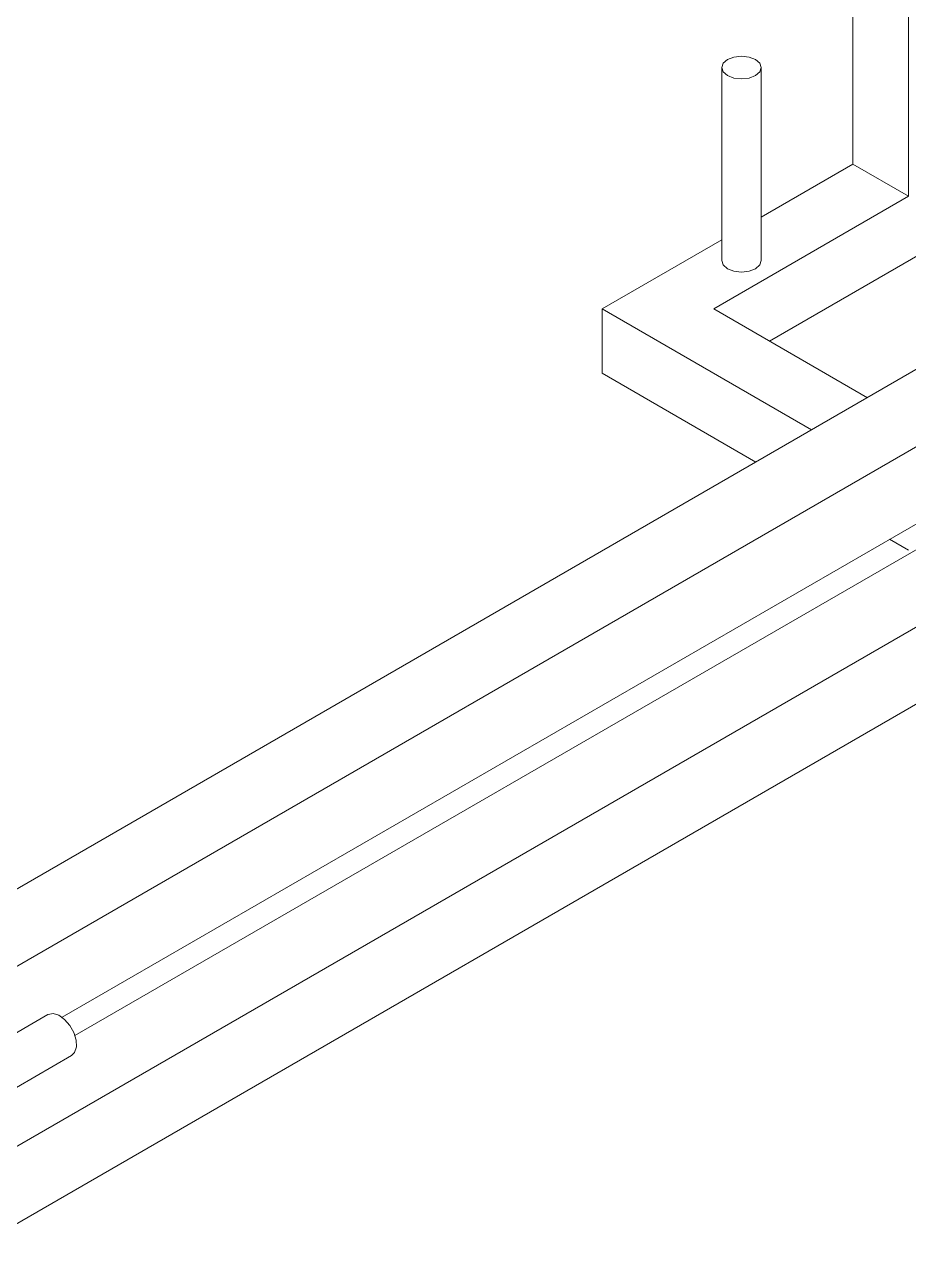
# Model space of a CAD drawing. Header units: millimetres. Extents: x 0 to 1189, y 0 to 841.
# Drawn here: x 215.05 to 237.5, y 682.36 to 713.27 of the extents above; entities that cross this region are included whole.
import ezdxf

# ---------------------------------------------------------------- set-up
doc = ezdxf.new("R2010")
doc.units = ezdxf.units.MM

msp = doc.modelspace()

# ---------------------------------------------------------------- linework, layer by layer
at = {"color": 7, "linetype": 'Continuous', "lineweight": 15}
for p, q in [((237.501, 738.088), (237.501, 708.905)), ((236.087, 737.484), (236.087, 709.721)), ((232.759, 712.171), (232.759, 707.272)), ((233.759, 707.272), (233.759, 712.171)), ((233.759, 708.377), (236.087, 709.721)), ((236.087, 709.721), (237.501, 708.905)), ((232.552, 706.047), (237.501, 708.905)), ((229.723, 706.047), (232.759, 707.8)), ((233.966, 705.231), (238.208, 707.68)), ((235.038, 702.979), (229.723, 706.047)), ((229.723, 706.047), (229.723, 704.414)), ((236.453, 703.795), (232.552, 706.047)), ((237.745, 704.541), (213.544, 690.57)), ((233.624, 702.162), (229.723, 704.414)), ((239.442, 703.562), (214.145, 688.958)), ((241.705, 702.255), (216.337, 687.611)), ((239.442, 701.602), (216.011, 688.076)), ((243.402, 701.276), (213.988, 684.296)), ((237.501, 699.924), (237.018, 700.203)), ((243.402, 699.316), (214.027, 682.359)), ((215.653, 688.144), (214.178, 687.292)), ((213.959, 685.78), (216.253, 687.104))]:
    msp.add_line(p, q, dxfattribs=at)
at = {"color": 7, "linetype": 'Continuous', "lineweight": 15, "flags": 128}
for points in [[(232.905, 712.375), (232.797, 712.282), (232.759, 712.171), (232.797, 712.061), (232.905, 711.967), (233.067, 711.905), (233.259, 711.883), (233.45, 711.905), (233.612, 711.967), (233.721, 712.061), (233.759, 712.171), (233.721, 712.282), (233.612, 712.375), (233.45, 712.438), (233.259, 712.46), (233.067, 712.438), (232.905, 712.375)], [(232.759, 707.272), (232.797, 707.162), (232.905, 707.068), (233.067, 707.005), (233.259, 706.983), (233.45, 707.005), (233.612, 707.068), (233.721, 707.162), (233.759, 707.272)], [(216.374, 687.322), (216.366, 687.496), (216.308, 687.686), (216.207, 687.868), (216.076, 688.021), (215.93, 688.126), (215.786, 688.171), (215.663, 688.149), (215.653, 688.144)], [(216.253, 687.104), (216.331, 687.184), (216.374, 687.322)]]:
    msp.add_lwpolyline(points, dxfattribs=at)

doc.saveas('drawing.dxf')
